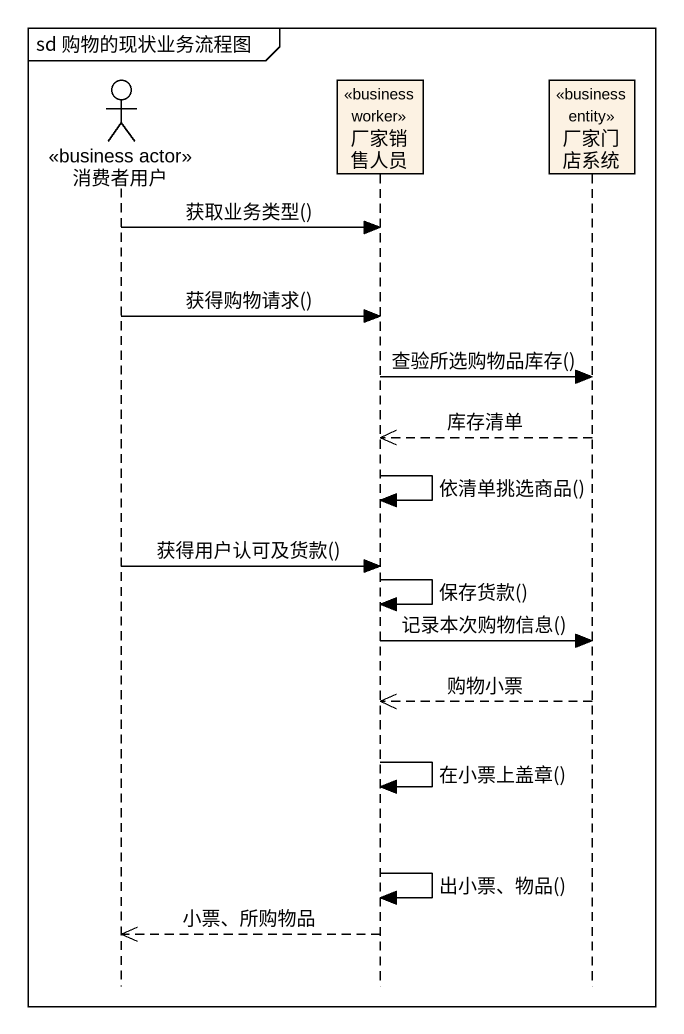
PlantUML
@startuml
mainframe sd 购物的现状业务流程图
hide footbox
actor 消费者用户 <<business actor>>
participant 厂家销售人员 <<business worker>>
participant 厂家门店系统 <<business entity>>

消费者用户 -> 厂家销售人员 : 获取业务类型()
消费者用户 -> 厂家销售人员 : 获得购物请求()
厂家销售人员 -> 厂家门店系统 : 查验所选购物品库存()
厂家门店系统 -->> 厂家销售人员 : 库存清单
厂家销售人员 -> 厂家销售人员 : 依清单挑选商品()
消费者用户 -> 厂家销售人员 : 获得用户认可及货款()
厂家销售人员 -> 厂家销售人员 : 保存货款()
厂家销售人员 -> 厂家门店系统 : 记录本次购物信息()
厂家门店系统 -->> 厂家销售人员 : 购物小票
厂家销售人员 -> 厂家销售人员 : 在小票上盖章()
厂家销售人员 -> 厂家销售人员 : 出小票、物品()
厂家销售人员 -->> 消费者用户 : 小票、所购物品
@enduml
